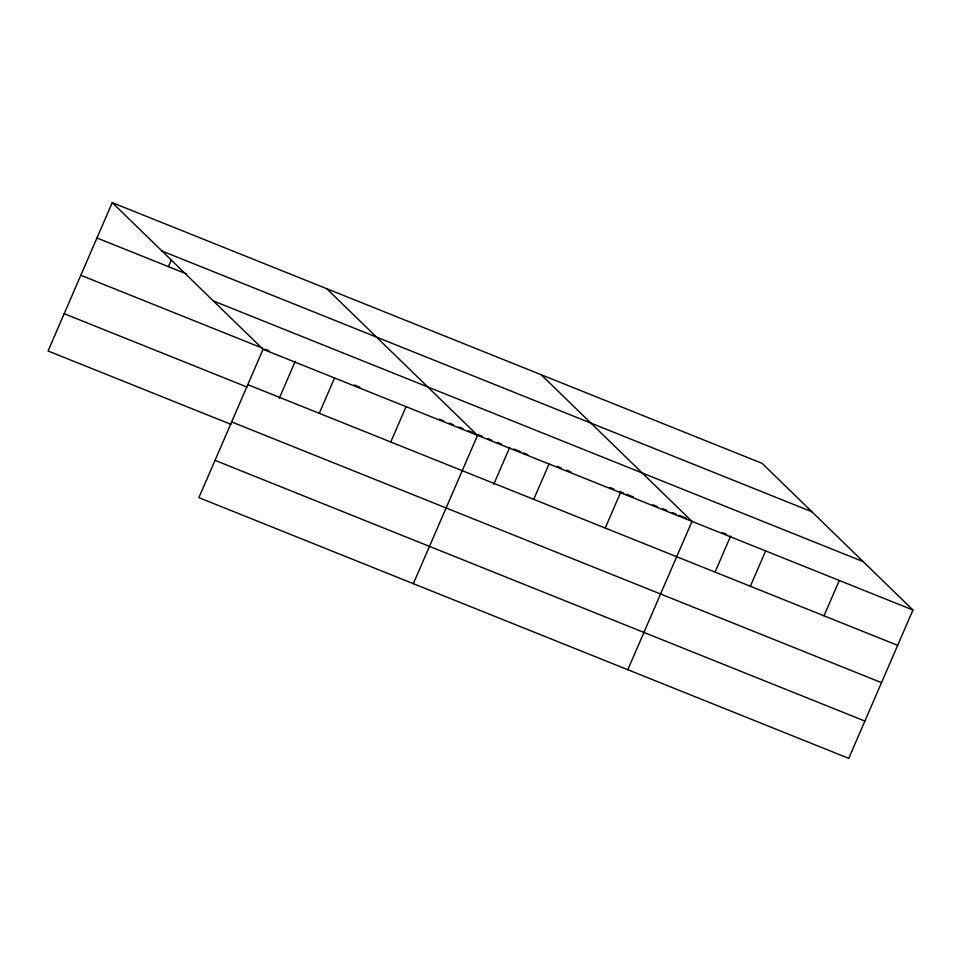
<?xml version="1.0" encoding="UTF-8"?>
<svg xmlns="http://www.w3.org/2000/svg" width="961" height="961" viewBox="0 0 961 961"><rect width="100%" height="100%" fill="white"/><g stroke="black" fill="none" stroke-linecap="round" stroke-linejoin="round"><path stroke-width="1.44" d="M112.245 202.639L263.074 349.299L198.891 497.642L848.755 758.361L912.95 610.019L762.109 463.358L112.245 202.639L48.05 350.981L230.892 424.33M168.439 266.653L171.382 259.854M279.243 398.347L295.267 361.3M319.268 413.314L334.56 377.985M390.755 442L406.047 406.659M413.338 583.675L477.533 435.345L326.704 288.672M493.702 484.392L509.726 447.345M533.727 499.36L549.019 464.019M605.214 528.033L620.506 492.693M627.797 669.721L691.992 521.379L541.163 374.718M715.248 571.663L730.684 535.986M750.349 586.258L765.641 550.929M824.009 615.809L839.301 580.468M162.013 251.037L811.889 511.757M96.953 237.98L186.314 273.825M213.306 300.901L863.17 561.62M80.808 275.266L262.281 348.062M265.032 349.167L269.152 350.825M354.381 385.013L359.882 387.223M439.621 419.212L443.742 420.87M449.243 423.068L453.364 424.726M458.865 426.936L462.986 428.594M468.487 430.792L472.608 432.45M478.11 434.66L482.23 436.306M487.732 438.516L491.852 440.174M497.354 442.372L501.486 444.03M513.895 449.015L520.85 451.802M523.625 452.919L527.793 454.589M556.972 466.289L561.152 467.971M566.702 470.193L570.87 471.875M609.779 487.479L613.959 489.149M619.509 491.383L623.677 493.053M626.464 494.17L633.407 496.957M652.867 504.765L657.036 506.435M662.597 508.669L666.766 510.339M672.316 512.573L676.484 514.243M679.271 515.36L686.214 518.147M722.348 532.634L726.516 534.316M263.074 349.299L912.95 610.019M247.782 384.64L897.658 645.36M64.183 313.682L247.025 387.043M231.649 421.927L881.525 682.646M215.024 460.355L864.9 721.074"/></g></svg>
